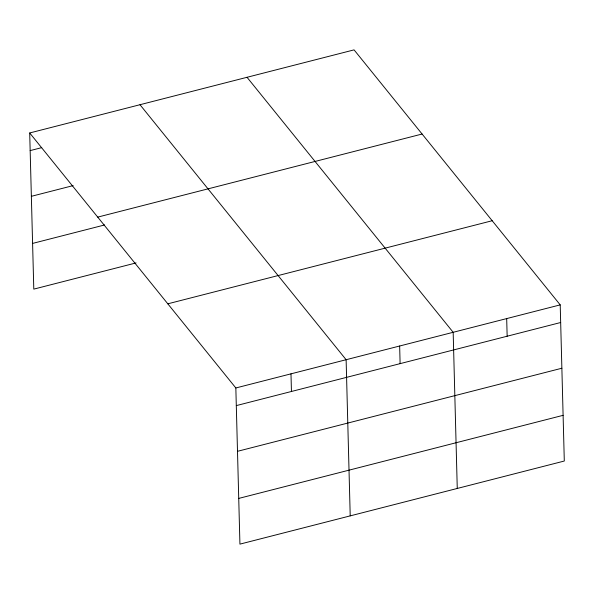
<?xml version="1.0" encoding="UTF-8"?>
<svg xmlns="http://www.w3.org/2000/svg" width="594" height="594" viewBox="0 0 594 594"><rect width="100%" height="100%" fill="white"/><g stroke="black" fill="none" stroke-linecap="round" stroke-linejoin="round"><path stroke-width="0.89" d="M29.7 132.967L354.069 49.874L560.209 304.878L564.3 461.033L239.931 544.126L235.84 387.971L29.7 132.967L33.791 289.122L136.071 262.919M30.16 150.601L41.721 147.639M31.356 196.317L73.159 185.603M97.728 217.114L422.096 134.029M32.596 243.414L104.633 224.955M167.812 303.816L492.181 220.73M235.84 387.971L560.209 304.878M236.301 405.605L560.669 322.512M237.503 451.314L561.872 368.228M238.736 498.411L563.105 415.325M247.03 77.294L453.17 332.298L457.261 488.454M139.984 104.715L346.124 359.719L350.215 515.874M506.689 318.584L507.15 336.226M399.651 346.005L400.111 363.647M290.986 373.841L291.446 391.476"/></g></svg>
